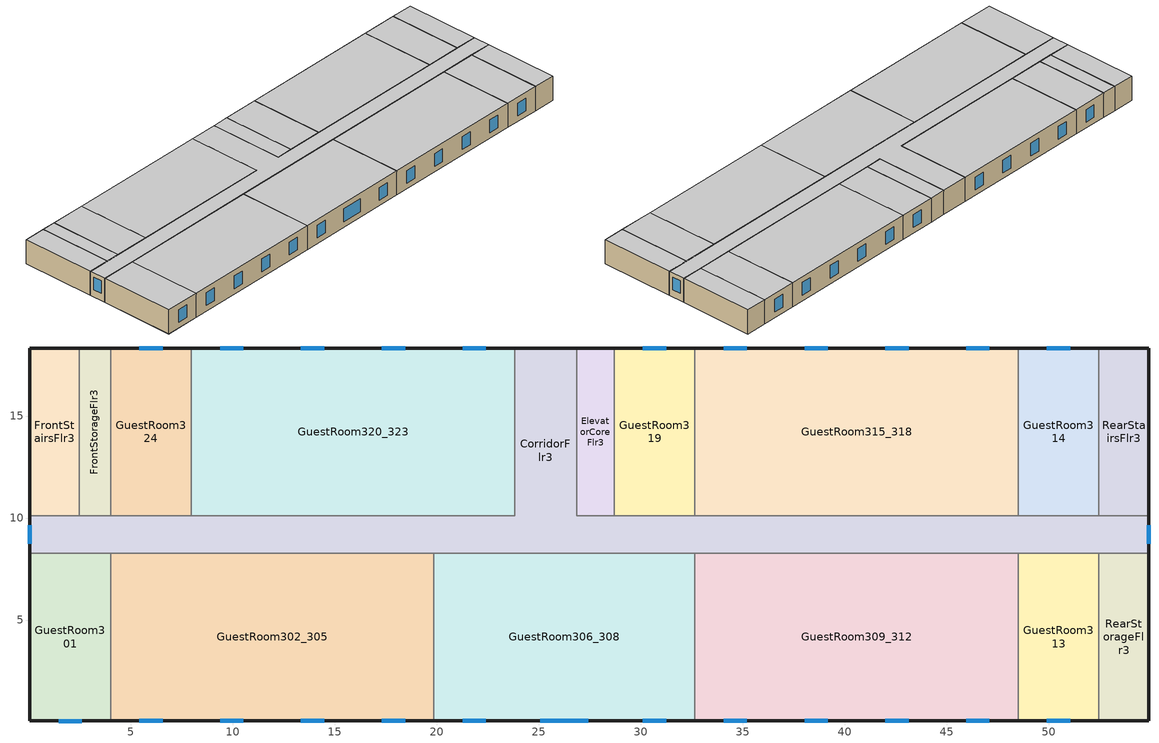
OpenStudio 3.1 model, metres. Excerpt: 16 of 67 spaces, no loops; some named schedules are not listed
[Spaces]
GuestRoom319
 floor to GuestRoom219: 32.66,18.34 32.66,10.11 28.7,10.11 28.7,18.34 z6.1
 wall outside: 32.66,18.34 28.7,18.34 z6.1:8.84
 wall to CorridorFlr3: 28.7,10.11 32.66,10.11 z6.1:8.84
 wall to GuestRoom315_318: 32.66,10.11 32.66,18.34 z6.1:8.84
 wall to ElevatorCoreFlr3: 28.7,18.34 28.7,10.11 z6.1:8.84
 window: 31.25,18.34 30.11,18.34 z6.75:8.19
 ceiling to GuestRoom419: 32.66,10.11 32.66,18.34 28.7,18.34 28.7,10.11 z8.84
GuestRoom320_323
 floor to GuestRoom220_223: 23.82,18.34 23.82,10.11 7.97,10.11 7.97,18.34 z6.1
 wall outside: 23.82,18.34 7.97,18.34 z6.1:8.84
 wall to CorridorFlr3: 7.97,10.11 23.82,10.11 23.82,18.34 z6.1:8.84
 wall to GuestRoom324: 7.97,18.34 7.97,10.11 z6.1:8.84
 window: 10.52,18.34 9.39,18.34 / 14.49,18.34 13.35,18.34 / 18.45,18.34 17.31,18.34 / 22.41,18.34 21.27,18.34 z6.75:8.19
 ceiling to GuestRoom420_423: 23.82,10.11 23.82,18.34 7.97,18.34 7.97,10.11 z8.84
RearStorageFlr3
 floor to RearStorageFlr2: 54.91,8.28 54.91,0.05 52.47,0.05 52.47,8.28 z6.1
 wall outside: 52.47,0.05 54.91,0.05 54.91,8.28 z6.1:8.84
 wall to GuestRoom313: 52.47,8.28 52.47,0.05 z6.1:8.84
 wall to CorridorFlr3: 54.91,8.28 52.47,8.28 z6.1:8.84
 ceiling to RearStorageFlr4: 54.91,0.05 54.91,8.28 52.47,8.28 52.47,0.05 z8.84
GuestRoom302_305
 floor to GuestRoom202_205: 19.86,8.28 19.86,0.05 4.01,0.05 4.01,8.28 z6.1
 wall outside: 4.01,0.05 19.86,0.05 z6.1:8.84
 wall to CorridorFlr3: 19.86,8.28 4.01,8.28 z6.1:8.84
 wall to GuestRoom306_308: 19.86,0.05 19.86,8.28 z6.1:8.84
 wall to GuestRoom301: 4.01,8.28 4.01,0.05 z6.1:8.84
 window: 5.42,0.05 6.56,0.05 / 17.31,0.05 18.45,0.05 / 9.39,0.05 10.52,0.05 / 13.35,0.05 14.49,0.05 z6.75:8.19
 ceiling to GuestRoom402_405: 19.86,0.05 19.86,8.28 4.01,8.28 4.01,0.05 z8.84
CorridorFlr3
 floor to CorridorFlr2: 26.87,18.34 26.87,10.11 54.91,10.11 54.91,8.28 0.05,8.28 0.05,10.11 23.82,10.11 23.82,18.34 z6.1
 wall outside: 0.05,10.11 0.05,8.28 / 26.87,18.34 23.82,18.34 / 54.91,8.28 54.91,10.11 z6.1:8.84
 wall to ElevatorCoreFlr3: 28.7,10.11 26.87,10.11 26.87,18.34 z6.1:8.84
 wall to FrontStairsFlr3: 2.49,10.11 0.05,10.11 z6.1:8.84
 wall to RearStairsFlr3: 54.91,10.11 52.47,10.11 z6.1:8.84
 wall to GuestRoom301: 0.05,8.28 4.01,8.28 z6.1:8.84
 wall to GuestRoom313: 48.51,8.28 52.47,8.28 z6.1:8.84
 wall to FrontStorageFlr3: 4.01,10.11 2.49,10.11 z6.1:8.84
 wall to GuestRoom314: 52.47,10.11 48.51,10.11 z6.1:8.84
 wall to GuestRoom324: 7.97,10.11 4.01,10.11 z6.1:8.84
 wall to GuestRoom309_312: 32.66,8.28 48.51,8.28 z6.1:8.84
 wall to GuestRoom306_308: 19.86,8.28 32.66,8.28 z6.1:8.84
 wall to GuestRoom315_318: 48.51,10.11 32.66,10.11 z6.1:8.84
 window: 54.91,8.73 54.91,9.66 / 0.05,9.66 0.05,8.73 z6.94:8.36
 ceiling to CorridorFlr4: 54.91,8.28 54.91,10.11 26.87,10.11 26.87,18.34 23.82,18.34 23.82,10.11 0.05,10.11 0.05,8.28 z8.84
GuestRoom315_318
 floor to GuestRoom215_218: 48.51,18.34 48.51,10.11 32.66,10.11 32.66,18.34 z6.1
 wall outside: 48.51,18.34 32.66,18.34 z6.1:8.84
 wall to GuestRoom314: 48.51,10.11 48.51,18.34 z6.1:8.84
 window: 35.21,18.34 34.07,18.34 / 43.14,18.34 42,18.34 / 47.1,18.34 45.96,18.34 / 39.18,18.34 38.04,18.34 z6.75:8.19
 ceiling to GuestRoom415_418: 48.51,10.11 48.51,18.34 32.66,18.34 32.66,10.11 z8.84
GuestRoom301
 floor to GuestRoom201: 4.01,8.28 4.01,0.05 0.05,0.05 0.05,8.28 z6.1
 wall outside: 0.05,8.28 0.05,0.05 4.01,0.05 z6.1:8.84
 window: 1.46,0.05 2.6,0.05 z6.75:8.19
 ceiling to GuestRoom401: 4.01,0.05 4.01,8.28 0.05,8.28 0.05,0.05 z8.84
GuestRoom314
 floor to GuestRoom214: 52.47,18.34 52.47,10.11 48.51,10.11 48.51,18.34 z6.1
 wall outside: 52.47,18.34 48.51,18.34 z6.1:8.84
 wall to RearStairsFlr3: 52.47,10.11 52.47,18.34 z6.1:8.84
 window: 51.06,18.34 49.92,18.34 z6.75:8.19
 ceiling to GuestRoom414: 52.47,10.11 52.47,18.34 48.51,18.34 48.51,10.11 z8.84
GuestRoom309_312
 floor to GuestRoom209_212: 48.51,8.28 48.51,0.05 32.66,0.05 32.66,8.28 z6.1
 wall outside: 32.66,0.05 48.51,0.05 z6.1:8.84
 wall to GuestRoom306_308: 32.66,8.28 32.66,0.05 z6.1:8.84
 wall to GuestRoom313: 48.51,0.05 48.51,8.28 z6.1:8.84
 window: 45.96,0.05 47.1,0.05 / 42,0.05 43.14,0.05 / 34.07,0.05 35.21,0.05 / 38.04,0.05 39.18,0.05 z6.75:8.19
 ceiling to GuestRoom409_412: 48.51,0.05 48.51,8.28 32.66,8.28 32.66,0.05 z8.84
ElevatorCoreFlr3
 floor to ElevatorCoreFlr2: 28.7,18.34 28.7,10.11 26.87,10.11 26.87,18.34 z6.1
 wall outside: 28.7,18.34 26.87,18.34 z6.1:8.84
 ceiling to ElevatorCoreFlr4: 28.7,10.11 28.7,18.34 26.87,18.34 26.87,10.11 z8.84
GuestRoom313
 floor to GuestRoom213: 52.47,8.28 52.47,0.05 48.51,0.05 48.51,8.28 z6.1
 wall outside: 48.51,0.05 52.47,0.05 z6.1:8.84
 window: 49.92,0.05 51.06,0.05 z6.75:8.19
 ceiling to GuestRoom413: 52.47,0.05 52.47,8.28 48.51,8.28 48.51,0.05 z8.84
GuestRoom306_308
 floor to GuestRoom206_208: 32.66,8.28 32.66,0.05 19.86,0.05 19.86,8.28 z6.1
 wall outside: 19.86,0.05 32.66,0.05 z6.1:8.84
 window: 21.27,0.05 22.41,0.05 / 25.08,0.05 27.44,0.05 / 30.11,0.05 31.25,0.05 z6.75:8.19
 ceiling to GuestRoom406_408: 32.66,0.05 32.66,8.28 19.86,8.28 19.86,0.05 z8.84
FrontStorageFlr3
 floor to FrontStorageFlr2: 4.01,18.34 4.01,10.11 2.49,10.11 2.49,18.34 z6.1
 wall outside: 4.01,18.34 2.49,18.34 z6.1:8.84
 wall to FrontStairsFlr3: 2.49,18.34 2.49,10.11 z6.1:8.84
 wall to GuestRoom324: 4.01,10.11 4.01,18.34 z6.1:8.84
 ceiling to FrontStorageFlr4: 4.01,10.11 4.01,18.34 2.49,18.34 2.49,10.11 z8.84
GuestRoom324
 floor to GuestRoom224: 7.97,18.34 7.97,10.11 4.01,10.11 4.01,18.34 z6.1
 wall outside: 7.97,18.34 4.01,18.34 z6.1:8.84
 window: 6.56,18.34 5.42,18.34 z6.75:8.19
 ceiling to GuestRoom424: 7.97,10.11 7.97,18.34 4.01,18.34 4.01,10.11 z8.84
RearStairsFlr3
 floor to RearStairsFlr2: 54.91,18.34 54.91,10.11 52.47,10.11 52.47,18.34 z6.1
 wall outside: 54.91,10.11 54.91,18.34 52.47,18.34 z6.1:8.84
 ceiling to RearStairsFlr4: 54.91,10.11 54.91,18.34 52.47,18.34 52.47,10.11 z8.84
FrontStairsFlr3
 floor to FrontStairsFlr2: 2.49,18.34 2.49,10.11 0.05,10.11 0.05,18.34 z6.1
 wall outside: 2.49,18.34 0.05,18.34 0.05,10.11 z6.1:8.84
 ceiling to FrontStairsFlr4: 2.49,10.11 2.49,18.34 0.05,18.34 0.05,10.11 z8.84
[Building]
-SmallHotel-ASHRAE 169-2013-2A created: 2021-08-23 21:15:38 +0000: North Axis {deg}=180; Default Construction Set=90.1-2010 - SmHotel - ASHRAE 169-2013-2A; Standards Number of Stories=4; Standards Number of Above Ground Stories=4; Standards Building Type=SmallHotel
[ClimateZones]
Climate Zone Institution Name 1=ASHRAE; Climate Zone Document Name 1=ANSI/ASHRAE Standard 169; Climate Zone Document Year 1=2006; Climate Zone Value 1=2A
[Site]
Tampa-MacDill AFB_FL_USA: Latitude {deg}=27.85; Longitude {deg}=-82.52; Time Zone {hr}=-5; Elevation {m}=8; Terrain=Suburbs
[Site:WaterMainsTemperature]
Calculation Method=Correlation; Annual Average Outdoor Air Temperature {C}=21.85; Maximum Difference In Monthly Average Outdoor Air Temperatures {deltaC}=14.3
[SizingPeriod:DesignDay] Barometric Pressure {Pa}=101229; Sky Clearness=0; Rain Indicator=0; Snow Indicator=0; Day of Month=21; Daylight Saving Time Indicator=0; Humidity Indicating Type=Wetbulb; Dry-Bulb Temperature Range Modifier Type=DefaultMultipliers
Name | Maximum Dry-Bulb Temperature {C} | Daily Dry-Bulb Temperature Range {deltaC} | Humidity Indicating Conditions at Maximum Dry-Bulb | Wind Speed {m/s} | Wind Direction {deg} | Month | Day Type | Solar Model Indicator | ASHRAE Taub | ASHRAE Taud
Tampa-MacDill.AFB_FL_USA Ann Clg .4% Condns DB=>MWB | 33.9 | 7.9 | 25.1 | 3.1 | 270 | 8 | SummerDesignDay | ASHRAETau | 0.491 | 2.016
Tampa-MacDill.AFB_FL_USA Ann Htg 99.6% Condns DB | 4.6 | 0 | 4.6 | 2.5 | 10 | 1 | WinterDesignDay | ASHRAEClearSky
[Site:GroundTemperature:FCfactorMethod]
January Ground Temperature {C}=24.2; February Ground Temperature {C}=18.9; March Ground Temperature {C}=15.7; April Ground Temperature {C}=13.6; May Ground Temperature {C}=15.5; June Ground Temperature {C}=17.1; July Ground Temperature {C}=21.2; August Ground Temperature {C}=26.9; September Ground Temperature {C}=27.6; October Ground Temperature {C}=27.9; November Ground Temperature {C}=27.4; December Ground Temperature {C}=26.2
[Material:NoMass] Thermal Absorptance=0.9; Solar Absorptance=0.7
Name | Roughness | Thermal Resistance {m2-K/W} | Visible Absorptance
CP02 CARPET PAD | VeryRough | 0.21648 | 0.8
Typical Insulation R-6.78 | Smooth | 1.19347 | 0.7
Typical Carpet Pad | Smooth | 0.21648 | 0.8
Typical Insulation R-5.89 | Smooth | 1.03652 | 0.7
Typical Insulation R-19.72; Typical Insulation R-19.72 2 | Smooth | 3.4722 | 0.7
Typical Insulation R-0.58; Typical Insulation R-0.58 2 | Smooth | 0.101875 | 0.7
Typical Insulation R-0.01 | Smooth | 0.001 | 0.7
Typical Insulation R-8.93 1 | Smooth | 1.57183 | 0.7
Typical Insulation R-13.45 1 | Smooth | 2.368 | 0.7
Typical Insulation R-1.15 1 | Smooth | 0.202527 | 0.7
[Material]
Name | Roughness | Thickness {m} | Conductivity {W/m-K} | Density {kg/m3} | Specific Heat {J/kg-K} | Thermal Absorptance | Solar Absorptance | Visible Absorptance
4 in. Normalweight Concrete Floor | MediumRough | 0.1016 | 2.31 | 2322 | 832 | 0.9 | 0.7 | 0.7
25mm Stucco | Smooth | 0.0254 | 0.72 | 1856 | 840 | 0.9 | 0.7 | 0.7
5/8 in. Gypsum Board | MediumSmooth | 0.0159 | 0.16 | 800 | 1090 | 0.9 | 0.7 | 0.7
Roof Membrane - Highly Reflective | VeryRough | 0.0095 | 0.16 | 1121.29 | 1460 | 0.75 | 0.45 | 0.7
Metal Roof Surface; F08 Metal surface | Smooth | 0.0008 | 45.28 | 7824 | 500 | 0.9 | 0.7 | 0.7
1/2 in. Gypsum Board | Smooth | 0.0127 | 0.16 | 800 | 1090 | 0.9 | 0.7 | 0.5
6 in. Normalweight Concrete Floor | MediumRough | 0.1524 | 2.31 | 2322 | 832 | 0.9 | 0.7 | 0.7
8 in. Concrete Block Basement Wall | MediumRough | 0.2032 | 1.326 | 1842 | 912 | 0.9 | 0.7 | 0.7
G05 25mm wood | MediumSmooth | 0.0254 | 0.15 | 608 | 1630 | 0.9 | 0.5 | 0.5
[DefaultConstructionSet] Interior Partition Construction=Typical Interior Partition
Name | Default Exterior Surface Constructions | Default Interior Surface Constructions | Default Ground Contact Surface Constructions | Default Exterior SubSurface Constructions | Default Interior SubSurface Constructions
90.1-2010 - SmHotel - ASHRAE 169-2013-2A | Default Surface Constructions 1 | Default Surface Constructions 2 | Default Surface Constructions 3 | Default Sub Surface Constructions 1 | Default Sub Surface Constructions 2
90.1-2010 - SmHotel - ASHRAE 169-2013-2A 2 | Default Surface Constructions 7 | Default Surface Constructions 8 | Default Surface Constructions 9 | Default Sub Surface Constructions 5 | Default Sub Surface Constructions 6
[DefaultSurfaceConstructions]
Name | Floor Construction | Wall Construction | Roof Ceiling Construction
Default Surface Constructions 1 | Typical Insulated Exterior Mass Floor R-9.35 | Typical Insulated Steel Framed Exterior Wall R-8.06 | Typical IEAD Roof - Highly Reflective R-20.83
Default Surface Constructions 2; Default Surface Constructions 8 | int_slab_floor_smallhotel | int_wall_smallhotel | int_slab_ceiling_smallhotel
Default Surface Constructions 3; Default Surface Constructions 9 | Typical Insulated Carpeted 6in Slab Floor | Typical Insulated Basement Mass Wall
Default Surface Constructions 7 | Typical Insulated Exterior Mass Floor R-11.49 1 | Typical Insulated Steel Framed Exterior Wall R-15.63 1 | Typical IEAD Roof - Highly Reflective R-20.83 2
[Construction]
Typical Insulated Exterior Mass Floor R-9.35: Typical Insulation R-6.78, 4 in. Normalweight Concrete Floor, Typical Carpet Pad
Typical Insulated Steel Framed Exterior Wall R-8.06: 25mm Stucco, 5/8 in. Gypsum Board, Typical Insulation R-5.89, 5/8 in. Gypsum Board
Typical IEAD Roof - Highly Reflective R-20.83: Roof Membrane - Highly Reflective, Typical Insulation R-19.72, Metal Roof Surface
int_slab_floor_smallhotel: 4 in. Normalweight Concrete Floor, CP02 CARPET PAD
int_wall_smallhotel: 1/2 in. Gypsum Board, 1/2 in. Gypsum Board
int_slab_ceiling_smallhotel: CP02 CARPET PAD, 4 in. Normalweight Concrete Floor
Typical Insulated Carpeted 6in Slab Floor: 6 in. Normalweight Concrete Floor, Typical Carpet Pad
Typical Insulated Basement Mass Wall: 8 in. Concrete Block Basement Wall
U 0.72 SHGC 0.25 Sgl Ref-B-M Tint 6mm: REF B TINT MID 6MM
Typical Insulated Metal Door R-1.43: F08 Metal surface, Typical Insulation R-0.58
U 0.88 SHGC 0.16 Sgl Ref-A-L Clr 6mm: REF A CLEAR LO 6MM
Typical Overhead Door R-0.86: Typical Insulation R-0.01
U 1.98 SHGC 0.36 Sgl Ref-B-H Clr 6mm: REF B CLEAR HI 6MM
Typical Interior Window: Clear 3mm
Typical Interior Door; Typical Interior Partition: G05 25mm wood
Typical Insulated Exterior Mass Floor R-11.49 1: Typical Insulation R-8.93 1, 4 in. Normalweight Concrete Floor, Typical Carpet Pad
Typical Insulated Steel Framed Exterior Wall R-15.63 1: 25mm Stucco, 5/8 in. Gypsum Board, Typical Insulation R-13.45 1, 5/8 in. Gypsum Board
Typical IEAD Roof - Highly Reflective R-20.83 2: Roof Membrane - Highly Reflective, Typical Insulation R-19.72 2, Metal Roof Surface
Typical Insulated Metal Door R-1.43 2: F08 Metal surface, Typical Insulation R-0.58 2
Typical Overhead Door R-2.0 1: Typical Insulation R-1.15 1
U 1.98 SHGC 0.19 Simple Glazing Skylight U-1.98 SHGC 0.27 1: U 1.98 SHGC 0.19 Simple Glazing U-1.23 SHGC 0.27 1
[DefaultSubSurfaceConstructions]
Name | Fixed Window Construction | Operable Window Construction | Door Construction | Glass Door Construction | Overhead Door Construction | Skylight Construction | Tubular Daylight Dome Construction | Tubular Daylight Diffuser Construction
Default Sub Surface Constructions 1 | U 0.72 SHGC 0.25 Sgl Ref-B-M Tint 6mm | U 0.72 SHGC 0.25 Sgl Ref-B-M Tint 6mm | Typical Insulated Metal Door R-1.43 | U 0.88 SHGC 0.16 Sgl Ref-A-L Clr 6mm | Typical Overhead Door R-0.86 | U 1.98 SHGC 0.36 Sgl Ref-B-H Clr 6mm | Typical Interior Window | Typical Interior Window
Default Sub Surface Constructions 2; Default Sub Surface Constructions 6 | Typical Interior Window | Typical Interior Window | Typical Interior Door
Default Sub Surface Constructions 5 | U 0.72 SHGC 0.25 Sgl Ref-B-M Tint 6mm | U 0.72 SHGC 0.25 Sgl Ref-B-M Tint 6mm | Typical Insulated Metal Door R-1.43 2 |  | Typical Overhead Door R-2.0 1 | U 1.98 SHGC 0.19 Simple Glazing Skylight U-1.98 SHGC 0.27 1 | Typical Interior Window | Typical Interior Window
[WindowMaterial:Glazing] Optical Data Type=SpectralAverage; Infrared Transmittance at Normal Incidence=0; Front Side Infrared Hemispherical Emissivity=0.84; Conductivity {W/m-K}=0.9; Dirt Correction Factor for Solar and Visible Transmittance=1; Solar Diffusing=No
Name | Thickness {m} | Solar Transmittance at Normal Incidence | Front Side Solar Reflectance at Normal Incidence | Back Side Solar Reflectance at Normal Incidence | Visible Transmittance at Normal Incidence | Front Side Visible Reflectance at Normal Incidence | Back Side Visible Reflectance at Normal Incidence | Back Side Infrared Hemispherical Emissivity
REF B TINT MID 6MM | 0.006 | 0.1 | 0.11 | 0.41 | 0.13 | 0.1 | 0.32 | 0.45
REF A CLEAR LO 6MM | 0.006 | 0.066 | 0.341 | 0.493 | 0.08 | 0.41 | 0.37 | 0.4
REF B CLEAR HI 6MM | 0.006 | 0.24 | 0.16 | 0.32 | 0.3 | 0.16 | 0.29 | 0.6
Clear 3mm | 0.003 | 0.837 | 0.075 | 0.075 | 0.898 | 0.081 | 0.081 | 0.84
[WindowMaterial:SimpleGlazingSystem]
U 1.98 SHGC 0.19 Simple Glazing U-1.23 SHGC 0.27 1: U-Factor {W/m2-K}=7; Solar Heat Gain Coefficient=0.27; Visible Transmittance=0.15
[Space] Default Construction Set=90.1-2010 - SmHotel - ASHRAE 169-2013-2A 2; Building Story=BuildingStory3
Name | Space Type | Thermal Zone
GuestRoom319 | SmallHotel GuestRoom123Vac | GuestRoom319 ZN
GuestRoom320_323 | SmallHotel GuestRoom123Occ | GuestRoom320_323 ZN
RearStorageFlr3 | SmallHotel Storage | RearStorageFlr3 ZN
GuestRoom302_305 | SmallHotel GuestRoom123Vac | GuestRoom302_305 ZN
CorridorFlr3 | SmallHotel Corridor | CorridorFlr3 ZN
GuestRoom315_318 | SmallHotel GuestRoom123Occ | GuestRoom315_318 ZN
FrontStorageFlr3 | SmallHotel Storage | FrontStorageFlr3 ZN
GuestRoom301 | SmallHotel GuestRoom123Vac | GuestRoom301 ZN
GuestRoom314 | SmallHotel GuestRoom123Occ | GuestRoom314 ZN
GuestRoom313 | SmallHotel GuestRoom123Vac | GuestRoom313 ZN
GuestRoom309_312 | SmallHotel GuestRoom123Occ | GuestRoom309_312 ZN
ElevatorCoreFlr3 | SmallHotel ElevatorCore | ElevatorCoreFlr3 ZN
GuestRoom306_308 | SmallHotel GuestRoom123Vac | GuestRoom306_308 ZN
FrontStairsFlr3 | SmallHotel Stair | FrontStairsFlr3 ZN
RearStairsFlr3 | SmallHotel Stair | RearStairsFlr3 ZN
GuestRoom324 | SmallHotel GuestRoom123Vac | GuestRoom324 ZN
[BuildingStory]
BuildingStory3
[SpaceType] Standards Building Type=SmallHotel
Name | Default Schedule Set | Design Specification Outdoor Air Object | Standards Space Type
SmallHotel Corridor | SmallHotel Corridor Schedule Set | SmallHotel Corridor Ventilation | Corridor
SmallHotel ElevatorCore | SmallHotel ElevatorCore Schedule Set | SmallHotel ElevatorCore Ventilation | ElevatorCore
SmallHotel Stair | SmallHotel Stair Schedule Set | SmallHotel Stair Ventilation | Stair
SmallHotel Storage | SmallHotel Storage Schedule Set | SmallHotel Storage Ventilation | Storage
SmallHotel GuestRoom123Occ | SmallHotel GuestRoom123Occ Schedule Set | SmallHotel GuestRoom123Occ Ventilation | GuestRoom123Occ
SmallHotel GuestRoom123Vac | SmallHotel GuestRoom123Vac Schedule Set | SmallHotel GuestRoom123Vac Ventilation | GuestRoom123Vac
[Lights] Fraction Replaceable=1
Name | Lights Definition | Space or SpaceType
SmallHotel GuestRoom123Occ Lights | SmallHotel GuestRoom123Occ Lights Definition | SmallHotel GuestRoom123Occ
SmallHotel GuestRoom123Vac Lights | SmallHotel GuestRoom123Vac Lights Definition | SmallHotel GuestRoom123Vac
[DesignSpecification:OutdoorAir] Outdoor Air Method=Sum; Outdoor Air Flow per Person {m3/s-person}=0.00235974; Outdoor Air Flow per Floor Area {m3/s-m2}=0.0003048
SmallHotel GuestRoom123Occ Ventilation; SmallHotel GuestRoom123Vac Ventilation
[DefaultScheduleSet] People Activity Level Schedule=HotelSmall Activity_Sch; Infiltration Schedule=HotelSmall GuestRoom_Infil_Sch
Name | Number of People Schedule | Lighting Schedule | Electric Equipment Schedule
SmallHotel GuestRoom123Occ Schedule Set | HotelSmall GuestRoom_Occ_Sch | HotelSmall BLDG_LIGHT_GUESTROOM_SCH_2010 | HotelSmall GuestRoom_Eqp_Sch_Base
SmallHotel GuestRoom123Vac Schedule Set | HotelSmall AlwaysOff | HotelSmall AlwaysOff | HotelSmall AlwaysOff
[ThermostatSetpoint:DualSetpoint]
Name | Heating Setpoint Temperature Schedule | Cooling Setpoint Temperature Schedule
SmallHotel Corridor Thermostat 3 | HotelSmall CommonArea_HtgSP_Sch | HotelSmall CommonArea_ClgSP_Sch
SmallHotel ElevatorCore Thermostat 2
SmallHotel Stair Thermostat 3; SmallHotel Storage Thermostat 3; SmallHotel Stair Thermostat 6; SmallHotel Storage Thermostat 6 | HotelSmall SemiHeated_HtgSP_Sch | SmallHotel UnitHeater ClgSP Sch
SmallHotel GuestRoom123Vac Thermostat 5; SmallHotel GuestRoom123Vac Thermostat 6; SmallHotel GuestRoom123Vac Thermostat 7; SmallHotel GuestRoom123Vac Thermostat 8; SmallHotel GuestRoom123Vac Thermostat 9; SmallHotel GuestRoom123Vac Thermostat 10 | HotelSmall VacGuestRoom_HtgSP_Sch | HotelSmall VacGuestRoom_ClgSP_Sch
SmallHotel GuestRoom123Occ Thermostat 12; SmallHotel GuestRoom123Occ Thermostat 13; SmallHotel GuestRoom123Occ Thermostat 14; SmallHotel GuestRoom123Occ Thermostat 15 | HotelSmall Adva_OccGuestRoom_HtgSP_Sch | HotelSmall Adva_OccGuestRoom_ClgSP_Sch
[ElectricEquipment]
Name | Electric Equipment Definition | Space or SpaceType
SmallHotel GuestRoom123Occ Elec Equip | SmallHotel GuestRoom123Occ Elec Equip Definition | SmallHotel GuestRoom123Occ
SmallHotel GuestRoom123Vac Elec Equip | SmallHotel GuestRoom123Vac Elec Equip Definition | SmallHotel GuestRoom123Vac
[People] Work Efficiency Schedule=Work Efficiency Schedule; Clothing Insulation Schedule=Clothing Schedule; Air Velocity Schedule=Air Velocity Schedule; Multiplier=1
Name | People Definition | Space or SpaceType
SmallHotel GuestRoom123Occ People | SmallHotel GuestRoom123Occ People Definition | SmallHotel GuestRoom123Occ
SmallHotel GuestRoom123Vac People | SmallHotel GuestRoom123Vac People Definition | SmallHotel GuestRoom123Vac
[SpaceInfiltration:DesignFlowRate] Design Flow Rate Calculation Method=Flow/ExteriorArea; Flow per Exterior Surface Area {m3/s-m2}=0.000569573; Constant Term Coefficient=0; Temperature Term Coefficient=0; Velocity Term Coefficient=0.224; Velocity Squared Term Coefficient=0
Name | Space or SpaceType | Schedule
CorridorFlr3 Infiltration | CorridorFlr3 | Always On
ElevatorCoreFlr3 Infiltration | ElevatorCoreFlr3 | Always On
FrontStairsFlr3 Infiltration | FrontStairsFlr3 | Always On
FrontStorageFlr3 Infiltration | FrontStorageFlr3 | Always On
GuestRoom301 Infiltration | GuestRoom301 | HotelSmall GuestRoom_Infil_Sch
GuestRoom302_305 Infiltration | GuestRoom302_305 | HotelSmall GuestRoom_Infil_Sch
GuestRoom306_308 Infiltration | GuestRoom306_308 | HotelSmall GuestRoom_Infil_Sch
GuestRoom309_312 Infiltration | GuestRoom309_312 | HotelSmall GuestRoom_Infil_Sch
GuestRoom313 Infiltration | GuestRoom313 | HotelSmall GuestRoom_Infil_Sch
GuestRoom314 Infiltration | GuestRoom314 | HotelSmall GuestRoom_Infil_Sch
GuestRoom315_318 Infiltration | GuestRoom315_318 | HotelSmall GuestRoom_Infil_Sch
GuestRoom319 Infiltration | GuestRoom319 | HotelSmall GuestRoom_Infil_Sch
GuestRoom320_323 Infiltration | GuestRoom320_323 | HotelSmall GuestRoom_Infil_Sch
GuestRoom324 Infiltration | GuestRoom324 | HotelSmall GuestRoom_Infil_Sch
RearStairsFlr3 Infiltration | RearStairsFlr3 | Always On
RearStorageFlr3 Infiltration | RearStorageFlr3 | Always On
[ThermalZone] Use Ideal Air Loads=No
Name | Thermostat
CorridorFlr3 ZN | SmallHotel Corridor Thermostat 3
ElevatorCoreFlr3 ZN | SmallHotel ElevatorCore Thermostat 2
FrontStairsFlr3 ZN | SmallHotel Stair Thermostat 3
FrontStorageFlr3 ZN | SmallHotel Storage Thermostat 3
GuestRoom301 ZN | SmallHotel GuestRoom123Vac Thermostat 5
GuestRoom302_305 ZN | SmallHotel GuestRoom123Vac Thermostat 6
GuestRoom306_308 ZN | SmallHotel GuestRoom123Vac Thermostat 7
GuestRoom309_312 ZN | SmallHotel GuestRoom123Occ Thermostat 12
GuestRoom313 ZN | SmallHotel GuestRoom123Vac Thermostat 8
GuestRoom314 ZN | SmallHotel GuestRoom123Occ Thermostat 13
GuestRoom315_318 ZN | SmallHotel GuestRoom123Occ Thermostat 14
GuestRoom319 ZN | SmallHotel GuestRoom123Vac Thermostat 9
GuestRoom320_323 ZN | SmallHotel GuestRoom123Occ Thermostat 15
GuestRoom324 ZN | SmallHotel GuestRoom123Vac Thermostat 10
RearStairsFlr3 ZN | SmallHotel Stair Thermostat 6
RearStorageFlr3 ZN | SmallHotel Storage Thermostat 6
[Exterior:Lights:Definition]
NonDimming Exterior Lights Def: Design Level {W}=4188
[Exterior:Lights]
NonDimming Exterior Lights Def: Exterior Lights Definition=NonDimming Exterior Lights Def; Schedule=HotelSmall Exterior_Lgt_ALWAYS_ON; Control Option=AstronomicalClock
